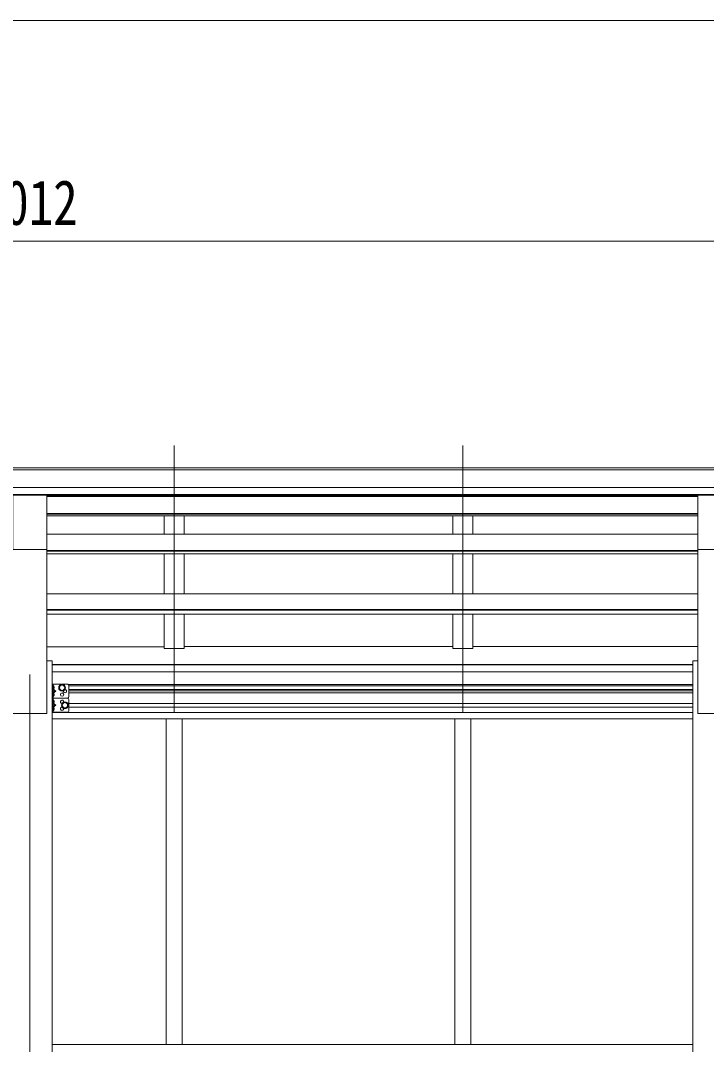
# Model space of a CAD drawing. Units: millimetres at full size; details may follow other scales. Extents: x -9783 to 9892, y -6828 to 6752.
# Drawn here: x -472 to 1230, y 695 to 3235 of the extents above; entities that cross this region are included whole.
import ezdxf
from ezdxf.enums import TextEntityAlignment as Align

# ---------------------------------------------------------------- set-up
doc = ezdxf.new("R2010")
doc.units = ezdxf.units.MM
doc.header["$LTSCALE"] = 35
for name, color, linetype, lineweight in [('0-1_本体', 4, 'Continuous', 9), ('0-2_部品', 7, 'Continuous', 9), ('0-8_PARTS2', 2, 'Continuous', 9), ('0-A_寸法', 6, 'Continuous', 9), ('1-1_GLASS', 4, 'Continuous', 9), ('1-2_GLASS_SEAL', 7, 'Continuous', 9)]:
    doc.layers.add(name, color=color, linetype=linetype, lineweight=lineweight)
doc.styles.add('ＭＳ ゴシック', font='')
doc.styles.get('ＭＳ ゴシック').set_extended_font_data('MS Gothic')

msp = doc.modelspace()

# ---------------------------------------------------------------- linework, layer by layer
at = {"layer": '0-1_本体'}
for p, q in [((-2948.49, 2125.73), (2050.51, 2125.73)), ((-2948.49, 2120.38), (2050.51, 2120.38)), ((-2948.49, 2076.86), (2050.51, 2076.86)), ((-2948.49, 2059.19), (2050.51, 2059.19)), ((-406.49, 2056.81), (1208.51, 2056.81)), ((-406.49, 2053.86), (1208.51, 2053.86)), ((-115.99, 2056.81), (-115.99, 2053.86)), ((-65.99, 2056.81), (-65.99, 2053.86)), ((600.01, 2056.81), (600.01, 2053.86)), ((650.01, 2056.81), (650.01, 2053.86)), ((-406.49, 2011.9), (1208.51, 2011.9)), ((-406.49, 2010.21), (1208.51, 2010.21)), ((-406.49, 2006.42), (1208.51, 2006.42)), ((-115.99, 2006.42), (-115.99, 1961)), ((-65.99, 2006.42), (-65.99, 1961)), ((600.01, 2006.42), (600.01, 1961)), ((650.01, 2006.42), (650.01, 1961)), ((-406.49, 1961), (1208.51, 1961)), ((-406.49, 1516.2), (-406.49, 1923.16)), ((-406.49, 1920.41), (1208.51, 1920.41)), ((-406.49, 1918.73), (1208.51, 1918.73)), ((-406.49, 1911.86), (1208.51, 1911.86)), ((-115.99, 1911.86), (-115.99, 1812.76)), ((-65.99, 1911.86), (-65.99, 1812.76)), ((600.01, 1911.86), (600.01, 1812.76)), ((650.01, 1911.86), (650.01, 1812.76)), ((1208.51, 1516.2), (1208.51, 1923.16)), ((-406.49, 1812.76), (1208.51, 1812.76)), ((-406.49, 1773.62), (1208.51, 1773.62)), ((-406.49, 1771.95), (1208.51, 1771.95)), ((-406.49, 1762.31), (1208.51, 1762.31)), ((-115.99, 1762.31), (-115.99, 1676.81)), ((-65.99, 1762.31), (-65.99, 1676.81)), ((600.01, 1762.31), (600.01, 1676.81)), ((650.01, 1762.31), (650.01, 1676.81)), ((-406.49, 1681.6), (-115.99, 1681.6)), ((-65.99, 1676.81), (-115.99, 1676.81)), ((-65.99, 1682.02), (600.01, 1682.02)), ((650.01, 1676.81), (600.01, 1676.81)), ((650.01, 1682.02), (1208.51, 1682.02)), ((-406.49, 1646.2), (-393.99, 1646.2)), ((-393.99, 1646.2), (-393.99, -1533.79)), ((-393.99, 1637.72), (1196.01, 1637.72)), ((-393.99, 1636.34), (1196.01, 1636.34)), ((1196.01, 1646.2), (1196.01, -1533.79)), ((1196.01, 1646.2), (1208.51, 1646.2)), ((-393.99, 1619.16), (1196.01, 1619.16)), ((-491.49, 1516.2), (-406.49, 1516.2)), ((1208.51, 1516.2), (1293.51, 1516.2))]:
    msp.add_line(p, q, dxfattribs=at)
at = {"layer": '0-2_部品'}
for p, q in [((-406.49, 1923.16), (-406.49, 2057.31)), ((-491.49, 1923.16), (-406.49, 1923.16)), ((1208.51, 1923.16), (1293.51, 1923.16))]:
    msp.add_line(p, q, dxfattribs=at)
for points in [[(-491.49, 1923.16), (-491.49, 2057.31), (-406.49, 2057.31)], [(1208.51, 1923.16), (1208.51, 2057.31), (1293.51, 2057.31)]]:
    msp.add_lwpolyline(points, dxfattribs=at)
at = {"layer": '0-8_PARTS2'}
for p, q in [((-90.99, 1518.54), (-90.99, 2181.07)), ((625.01, 1518.54), (625.01, 2181.07)), ((-448.99, 1612.34), (-448.99, -1633.8))]:
    msp.add_line(p, q, dxfattribs=at)
at = {"layer": '0-A_寸法'}
for p, q in [((-2974.99, 3234.99), (7089.01, 3234.99)), ((-2954.99, 2687.45), (2057.01, 2687.45))]:
    msp.add_line(p, q, dxfattribs=at)
at = {"layer": '1-1_GLASS'}
for p, q in [((-353.99, 1587.91), (1196.01, 1587.91)), ((-352.02, 1584.41), (1196.01, 1584.41)), ((-351.99, 1575.41), (1196.01, 1575.41)), ((-351.99, 1571.91), (1196.01, 1571.91)), ((1196.01, 1566.91), (-351.99, 1566.91)), ((-351.99, 1540.91), (1196.01, 1540.91)), ((-351.99, 1531.91), (1196.01, 1531.91)), ((-491.49, 1516.2), (-406.49, 1516.2)), ((-393.99, 1518.41), (1196.01, 1518.41)), ((-393.99, 1502.41), (1196.01, 1502.41)), ((-110.99, 1502.41), (-110.99, 695.41)), ((-70.99, 1502.41), (-70.99, 695.41)), ((605.01, 1502.41), (605.01, 695.41)), ((645.01, 1502.41), (645.01, 695.41)), ((1208.51, 1516.2), (1293.51, 1516.2)), ((-393.99, 694.91), (1196.01, 694.91))]:
    msp.add_line(p, q, dxfattribs=at)
at = {"layer": '1-2_GLASS_SEAL'}
for p, q in [((-356.99, 1588.91), (-393.99, 1588.91)), ((-393.99, 1588.91), (-393.99, 1553.91)), ((-391.88, 1580.41), (-391.25, 1581.59)), ((-391.88, 1580.41), (-391.25, 1579.22)), ((-391.49, 1588.91), (-391.49, 1553.91)), ((-390.99, 1584.41), (-391.49, 1584.32)), ((-391.49, 1584.32), (-391.49, 1576.5)), ((-390.99, 1576.41), (-391.49, 1576.5)), ((-391.49, 1576.41), (-384.49, 1571.41)), ((-391.25, 1581.59), (-389.01, 1582.71)), ((-391.25, 1579.22), (-389.01, 1578.11)), ((-390.99, 1584.41), (-390.19, 1584.27)), ((-390.99, 1576.41), (-390.99, 1584.41)), ((-390.99, 1576.41), (-390.19, 1576.55)), ((-375.49, 1583.66), (-368.99, 1587.41)), ((-375.49, 1576.15), (-375.49, 1583.66)), ((-368.99, 1572.4), (-375.49, 1576.15)), ((-368.99, 1587.41), (-362.49, 1583.66)), ((-362.49, 1576.15), (-368.99, 1572.4)), ((-362.49, 1583.66), (-362.49, 1576.15)), ((-351.99, 1583.91), (-351.99, 1558.91)), ((-393.99, 1553.91), (-393.99, 1518.91)), ((-356.99, 1553.91), (-393.99, 1553.91)), ((-356.99, 1553.91), (-393.99, 1553.91)), ((-391.88, 1562.41), (-391.25, 1563.59)), ((-391.88, 1562.41), (-391.25, 1561.22)), ((-390.99, 1566.41), (-391.49, 1566.32)), ((-391.49, 1566.32), (-391.49, 1558.5)), ((-390.99, 1558.41), (-391.49, 1558.5)), ((-391.49, 1553.91), (-391.49, 1518.91)), ((-391.25, 1563.59), (-389.01, 1564.71)), ((-391.25, 1561.22), (-389.01, 1560.11)), ((-390.99, 1566.41), (-390.19, 1566.27)), ((-390.99, 1558.41), (-390.99, 1566.41)), ((-390.99, 1558.41), (-390.19, 1558.55)), ((-391.88, 1545.41), (-391.25, 1546.59)), ((-391.88, 1545.41), (-391.25, 1544.22)), ((-391.88, 1527.41), (-391.25, 1528.59)), ((-391.88, 1527.41), (-391.25, 1526.22)), ((-390.99, 1549.41), (-391.49, 1549.32)), ((-391.49, 1549.32), (-391.49, 1541.5)), ((-390.99, 1541.41), (-391.49, 1541.5)), ((-391.49, 1541.41), (-384.49, 1536.41)), ((-390.99, 1531.41), (-391.49, 1531.32)), ((-391.49, 1531.32), (-391.49, 1523.5)), ((-391.25, 1546.59), (-389.01, 1547.71)), ((-391.25, 1544.22), (-389.01, 1543.11)), ((-391.25, 1528.59), (-389.01, 1529.71)), ((-391.25, 1526.22), (-389.01, 1525.11)), ((-390.99, 1549.41), (-390.19, 1549.27)), ((-390.99, 1541.41), (-390.99, 1549.41)), ((-390.99, 1541.41), (-390.19, 1541.55)), ((-390.99, 1531.41), (-390.19, 1531.27)), ((-390.99, 1523.41), (-390.99, 1531.41)), ((-368.49, 1540.16), (-361.99, 1543.91)), ((-368.49, 1532.65), (-368.49, 1540.16)), ((-361.99, 1528.9), (-368.49, 1532.65)), ((-361.99, 1543.91), (-355.49, 1540.16)), ((-355.49, 1532.65), (-361.99, 1528.9)), ((-355.49, 1540.16), (-355.49, 1532.65)), ((-351.99, 1548.91), (-351.99, 1523.91)), ((-356.99, 1518.91), (-393.99, 1518.91)), ((-390.99, 1523.41), (-391.49, 1523.5)), ((-390.99, 1523.41), (-390.19, 1523.55))]:
    msp.add_line(p, q, dxfattribs=at)
for points in [[(-391.49, 1571.41), (-384.49, 1571.41), (-391.49, 1566.41)], [(-391.49, 1536.41), (-384.49, 1536.41), (-391.49, 1531.41)]]:
    msp.add_lwpolyline(points, dxfattribs=at)
for centre, radius in [((-368.99, 1579.91), 8.5), ((-368.99, 1579.91), 7.5), ((-368.99, 1579.91), 6.5), ((-368.99, 1562.91), 4.25), ((-361.99, 1536.41), 8.5), ((-361.99, 1536.41), 7.5), ((-361.99, 1536.41), 6.5)]:
    msp.add_circle(centre, radius, dxfattribs=at)
for centre, radius, start, end in [((-390.35, 1583.38), 0.9, 32.05588, 80), ((-390.35, 1577.44), 0.9, 280, 327.94412), ((-395.09, 1580.41), 6.5, 327.94412, 32.05588), ((-361.99, 1571.41), 4.25, 173.70569, 85.23923), ((-356.99, 1583.91), 5, 0, 90), ((-390.35, 1565.38), 0.9, 32.05588, 80), ((-390.35, 1559.44), 0.9, 280, 327.94412), ((-395.09, 1562.41), 6.5, 327.94412, 32.05588), ((-356.99, 1558.91), 5, 270, 0), ((-356.99, 1548.91), 5, 0, 90), ((-390.35, 1548.38), 0.9, 32.05588, 80), ((-390.35, 1542.44), 0.9, 280, 327.94412), ((-390.35, 1530.38), 0.9, 32.05588, 80), ((-395.09, 1545.41), 6.5, 327.94412, 32.05588), ((-395.09, 1527.41), 6.5, 327.94412, 32.05588), ((-368.99, 1544.91), 4.25, 353.70569, 265.23923), ((-368.99, 1527.91), 4.25, 94.76077, 6.29431), ((-390.35, 1524.44), 0.9, 280, 327.94412), ((-356.99, 1523.91), 5, 270, 0)]:
    msp.add_arc(centre, radius, start, end, dxfattribs=at)

# ---------------------------------------------------------------- texts
at = {"layer": '0-A_寸法', "color": 7, "style": 'ＭＳ ゴシック', "width": 0.8}
msp.add_text('5012', height=111.4, dxfattribs=at).set_placement((-572.99, 2694.45), align=Align.BOTTOM_LEFT)

doc.saveas('drawing.dxf')
